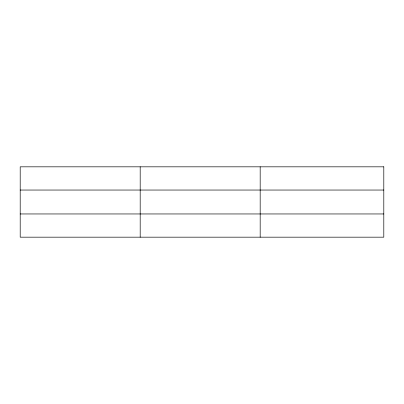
<?xml version="1.0" encoding="UTF-8"?>
<svg xmlns="http://www.w3.org/2000/svg" width="404" height="404" viewBox="0 0 404 404"><rect width="100%" height="100%" fill="white"/><g stroke="black" fill="none" stroke-linecap="round" stroke-linejoin="round"><path stroke-width="0.61" d="M140.188 166.827L140.188 237.173M260.176 166.827L260.176 237.173M20.2 190.042L383.8 190.042M20.2 213.958L383.8 213.958M383.8 166.827L383.8 237.173L20.2 237.173L20.2 166.827L383.8 166.827"/></g></svg>
